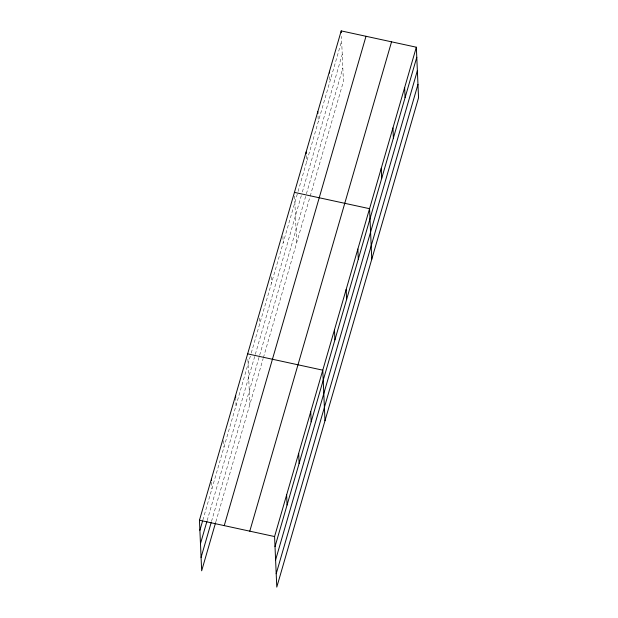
<?xml version="1.0" encoding="UTF-8"?>
<svg xmlns="http://www.w3.org/2000/svg" width="618" height="618" viewBox="0 0 618 618"><rect width="100%" height="100%" fill="white"/><g stroke="black" fill="none" stroke-linecap="round" stroke-linejoin="round"><path stroke-width="0.46" stroke-dasharray="3.09 2.32" d="M202.835 520.132L251.016 353.836M251.279 352.917L297.799 192.352M298.061 191.433L341.654 40.966M207.169 520.557L255.056 355.265M255.319 354.353L301.306 195.62M302.364 191.951L342.241 54.322M211.518 521.383L259.375 356.192M259.645 355.273L306.157 194.709M306.42 193.789L342.835 68.088M215.852 521.801L263.152 358.54M263.415 357.621L309.927 197.057M310.197 196.138L343.423 81.452L341.453 36.385M329.757 76.756L329.958 81.337M318.023 116.215L318.262 121.707M306.289 155.674L306.567 162.071M294.593 196.045L296.64 242.936M282.897 236.416L283.175 242.812M271.202 276.779L271.48 283.183M259.545 318.069L259.784 323.554M247.888 359.352L249.857 404.419M235.682 397.289L236.037 405.524M223.708 440.711L223.994 447.115M211.665 482.303L211.943 488.707"/><path stroke-width="0.93" d="M215.582 522.728L201.661 570.793L199.452 520.24L341.213 30.9L416.339 47.207L418.548 97.76L276.787 587.1L274.577 536.548L416.339 47.207M199.892 530.306L202.565 521.059M200.471 543.662L206.899 521.484M201.074 557.428L211.248 522.31M224.241 525.624L366.003 36.284M249.788 531.163L391.549 41.823M275.018 546.613L416.779 57.273M275.597 559.97L417.366 70.63M276.2 573.736L417.961 84.396M294.431 192.383L369.556 208.691L371.766 259.243M247.648 353.867L322.781 370.174L324.983 420.727M199.452 520.24L274.577 536.548M404.643 87.578L405.084 97.636M392.948 127.949L393.388 138.007M381.252 168.32L381.692 178.378M357.861 249.062L358.301 259.12M341.213 30.9L341.298 32.731M346.165 289.433L346.605 299.491M329.518 71.271L329.603 73.102M334.469 329.803L334.91 339.861M317.822 111.642L317.907 113.473M306.126 152.013L306.211 153.843M310.73 411.766L311.171 421.831M298.679 453.357L299.12 463.423M286.628 494.956L287.069 505.014M235.605 395.458L235.682 397.289M211.503 478.649L211.58 480.48"/></g></svg>
